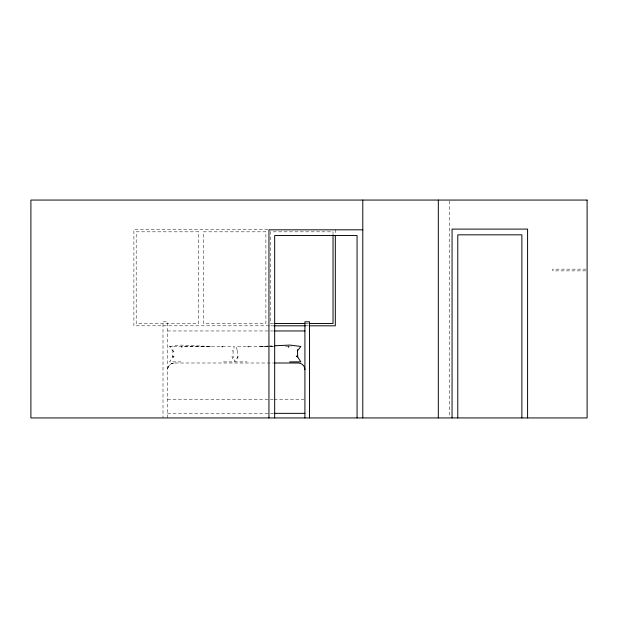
<?xml version="1.0" encoding="UTF-8"?>
<svg xmlns="http://www.w3.org/2000/svg" width="618" height="618" viewBox="0 0 618 618"><rect width="100%" height="100%" fill="white"/><g stroke="black" fill="none" stroke-linecap="round" stroke-linejoin="round"><path stroke-width="0.46" stroke-dasharray="3.09 2.32" d="M172.94 349.688L172.785 356.895L169.618 361.878L180.788 361.878M232.438 358.896L233.071 357.142L233.071 351.194L234.315 346.451L169.618 346.451L172.785 350.954L174.23 351.812M173.859 357.644L172.785 356.895L173.411 355.968M238.015 358.896L237.389 357.142L237.389 351.194L238.015 350.36M222.233 347.208L222.828 346.451L221.128 346.451M288.181 347.942L289.355 346.451L286.489 346.459M172.785 356.895L174.191 356.146M238.772 356.756L237.389 357.142L235.481 361.878L247.007 361.878M174.253 363.005L170.916 363.894L168.475 366.335L167.578 369.672A6.674 6.674 0 0 1 174.253 363.005L273.442 363.005M169.618 346.451L180.665 345.076L211.147 346.489L181.105 346.451L182.271 347.942M267.88 346.088L259.313 346.489L269.618 346.474M268.838 346.049L273.596 345.825M270.553 346.474L273.365 346.474M267.857 229.533L133.897 229.533L133.897 325.81L269.788 325.81M586.15 269.162L552.77 269.162L552.77 270.877L586.15 270.877M273.357 323.523L270.468 323.523L270.468 231.82L333.032 231.82L333.032 233.751M306.08 323.523L308.011 323.523M270.754 325.81L272.677 325.81M305.446 325.81L308.336 325.81M167.578 330.962L273.218 330.962M273.233 346.451L236.138 346.451L237.389 351.194M285.562 346.451L291.263 346.451M223.453 361.878L234.979 361.878L233.071 357.142L231.68 356.756M167.578 399.622L273.218 399.622M274.183 399.622L303.956 399.622M167.578 413.357L273.249 413.357M249.332 346.451L247.625 346.451L248.22 347.208M173.125 351.024L173.519 351.194M232.438 350.36L233.071 351.194M449.765 201.028L449.765 416.972M335.319 229.533L335.319 234.346M167.578 417.938L167.578 321.8L163.005 321.8L163.005 417.938M198.749 231.82L136.192 231.82L136.192 323.523L198.749 323.523L198.749 231.82M265.894 231.82L203.33 231.82L203.33 323.523L265.894 323.523L265.894 231.82"/><path stroke-width="0.93" d="M297.328 351.024L300.842 346.451L289.796 345.076L274.554 345.779M362.789 229.819L268.946 229.819L268.946 417.938M274.322 323.523L305.122 323.523M308.969 323.523L333.032 323.523L333.032 234.716M273.643 325.81L305.446 325.81M309.301 325.81L335.319 325.81L335.319 235.311M274.183 330.962L304.913 330.962M289.664 361.878L300.842 361.878L297.042 355.968M274.214 363.005L298.239 363.005A6.674 6.674 0 0 1 304.913 369.672M274.183 413.357L304.913 413.357M296.269 356.146L297.667 356.895L297.513 349.688M527.587 417.938L527.587 229.1L452.059 229.1L452.059 417.938M521.87 417.938L521.87 234.825L457.776 234.825L457.776 417.938M438.324 200.062L438.324 417.938M362.789 200.062L362.789 417.938M357.065 417.938L357.065 235.543L274.67 235.543L274.67 417.938M309.494 417.938L309.494 321.8L304.913 321.8L304.913 417.938M587.1 200.062L30.9 200.062L30.9 417.938L587.1 417.938L587.1 200.062"/></g></svg>
